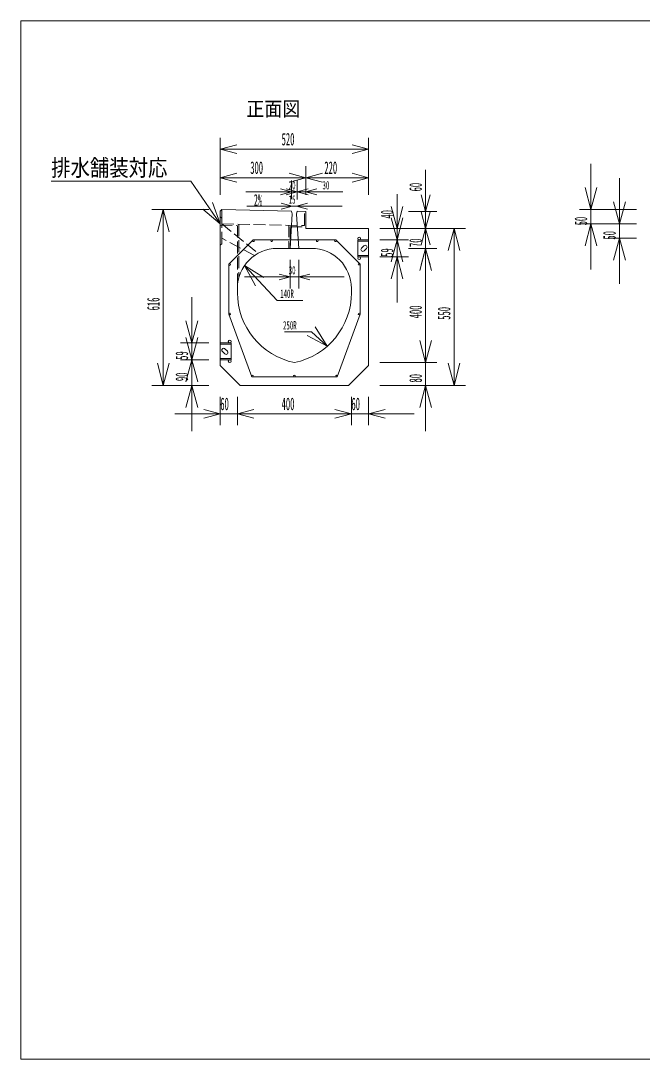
# Model space of a CAD drawing. Units: millimetres, scale not verified. Extents: x 274 to 5364, y 189 to 3829.
# Drawn here: x 274 to 2454, y 189 to 3829 of the extents above; entities that cross this region are included whole.
import ezdxf
from ezdxf.enums import TextEntityAlignment as Align

# ---------------------------------------------------------------- set-up
doc = ezdxf.new("R2010")
doc.units = ezdxf.units.MM
doc.header["$LTSCALE"] = 7
doc.linetypes.add('USER1', pattern=[8, 6, -2])
for name, color, linetype, lineweight in [('1', 7, 'Continuous', 18), ('17', 7, 'Continuous', 18), ('18', 7, 'Continuous', 18)]:
    doc.layers.add(name, color=color, linetype=linetype, lineweight=lineweight)
doc.styles.add('ＭＳ ゴシック', font='')
doc.styles.get('ＭＳ ゴシック').set_extended_font_data('MS Gothic')

msp = doc.modelspace()

# ---------------------------------------------------------------- linework, layer by layer
at = {"layer": '1'}
for p, q in [((273.5, 3829), (273.5, 189)), ((5363.5, 3829), (273.5, 3829)), ((973.5, 3419), (973.5, 3219)), ((973.5, 3379), (1031.456, 3394.529)), ((1493.5, 3379), (1435.544, 3394.529)), ((1493.5, 3419), (1493.5, 3219)), ((1493.5, 3379), (973.5, 3379)), ((973.5, 3379), (1031.456, 3363.471)), ((1493.5, 3379), (1435.544, 3363.471)), ((973.5, 3319), (973.5, 3219)), ((1273.5, 3319), (1273.5, 3219)), ((1273.5, 3319), (1273.5, 3219)), ((1493.5, 3319), (1493.5, 3219)), ((2273.5, 3327), (2273.5, 2957)), ((973.5, 3279), (1031.456, 3294.529)), ((1273.5, 3279), (973.5, 3279)), ((973.5, 3279), (1031.456, 3263.471)), ((1273.5, 3279), (1215.544, 3294.529)), ((1273.5, 3279), (1215.544, 3263.471)), ((1273.5, 3279), (1331.456, 3294.529)), ((1493.5, 3279), (1273.5, 3279)), ((1273.5, 3279), (1331.456, 3263.471)), ((1493.5, 3279), (1435.544, 3294.529)), ((1493.5, 3279), (1435.544, 3263.471)), ((1693.5, 2941), (1693.5, 3306)), ((2373.5, 3277), (2373.5, 2907)), ((869.957, 3267), (380.038, 3267)), ((973.5, 3117), (869.957, 3267)), ((1223.5, 3269), (1223.5, 3204)), ((1243.5, 3269), (1243.5, 3219)), ((1243.5, 3269), (1243.5, 3202.8)), ((1273.5, 3269), (1273.5, 3219)), ((1693.5, 2871), (1693.5, 3261)), ((2273.5, 3167), (2252.794, 3244.274)), ((2273.5, 3167), (2294.206, 3244.274)), ((1063.5, 3229), (1403.5, 3229)), ((1083.5, 3229), (1382.066, 3229)), ((1223.5, 3229), (1184.863, 3239.353)), ((1223.5, 3229), (1184.863, 3218.647)), ((1243.5, 3229), (1204.863, 3239.353)), ((1243.5, 3229), (1204.863, 3218.647)), ((1243.5, 3229), (1282.137, 3239.353)), ((1243.5, 3229), (1282.137, 3218.647)), ((1273.5, 3229), (1312.137, 3239.353)), ((1273.5, 3229), (1312.137, 3218.647)), ((1593.5, 3221), (1593.5, 2842)), ((1593.5, 3210.712), (1593.5, 2901)), ((1693.5, 3161), (1677.971, 3218.956)), ((1693.5, 3161), (1709.029, 3218.956)), ((733.5, 3167), (933.5, 3167)), ((773.5, 3167), (752.794, 3089.726)), ((773.5, 2551), (773.5, 3167)), ((773.5, 3167), (794.206, 3089.726)), ((973.5, 3117), (912.562, 3168.832)), ((973.5, 3117), (946.642, 3192.357)), ((978.499, 3166.9), (973.5, 3162)), ((1223.5, 3162), (978.499, 3166.9)), ((1066, 3179), (1401, 3179)), ((1226, 3179), (1187.363, 3189.353)), ((1226, 3179), (1187.363, 3168.647)), ((1241, 3179), (1279.637, 3189.353)), ((1241, 3179), (1279.637, 3168.647)), ((1593.5, 3101), (1572.794, 3178.274)), ((1593.5, 3101), (1614.206, 3178.274)), ((2233.5, 3167), (2433.5, 3167)), ((2373.5, 3117), (2352.794, 3194.274)), ((2373.5, 3117), (2394.206, 3194.274)), ((973.5, 2621), (973.5, 3162)), ((973.5, 2621), (973.5, 3162)), ((1218.5, 3031), (1226, 3151.948)), ((1226, 3151.948), (1223.5, 3162)), ((1242.558, 3161.619), (1241, 3151.648)), ((1241, 3151.648), (1248.5, 3031)), ((1273.5, 3161), (1243.5, 3161.6)), ((1273.5, 3101), (1273.5, 3161)), ((1593.5, 3061), (1572.794, 3138.274)), ((1593.5, 3061), (1614.206, 3138.274)), ((1733.5, 3161), (1633.5, 3161)), ((1693.5, 3101), (1677.971, 3158.956)), ((1693.5, 3101), (1709.029, 3158.956)), ((1493.5, 3101), (1273.5, 3101)), ((1493.5, 3101), (1493.5, 2621)), ((1633.5, 3101), (1533.5, 3101)), ((1833.5, 3101), (1533.5, 3101)), ((1733.5, 3101), (1633.5, 3101)), ((1733.5, 3101), (1633.5, 3101)), ((1693.5, 3101), (1677.971, 3043.044)), ((1693.5, 3101), (1709.029, 3043.044)), ((1793.5, 3101), (1772.794, 3023.726)), ((1793.5, 2551), (1793.5, 3101)), ((1793.5, 3101), (1814.206, 3023.726)), ((2233.5, 3117), (2433.5, 3117)), ((2273.5, 3117), (2252.794, 3039.726)), ((2273.5, 3117), (2294.206, 3039.726)), ((2333.5, 3117), (2433.5, 3117)), ((1493.5, 3061), (1455.5, 3061)), ((1493.5, 3061), (1455.5, 3061)), ((1455.5, 3061), (1455.5, 3002)), ((1633.5, 3061), (1533.5, 3061)), ((1633.5, 3061), (1533.5, 3061)), ((1593.5, 3061), (1572.794, 2983.726)), ((1593.5, 3061), (1614.206, 2983.726)), ((2333.5, 3067), (2433.5, 3067)), ((2373.5, 3067), (2352.794, 2989.726)), ((2373.5, 3067), (2394.206, 2989.726)), ((1293.5, 3031), (1173.5, 3031)), ((1477.146, 3040.339), (1468.661, 3031.854)), ((1468.661, 3022.661), (1468.661, 3022.661)), ((1477.854, 3022.661), (1486.339, 3031.146)), ((1486.339, 3040.339), (1486.339, 3040.339)), ((1733.5, 3031), (1633.5, 3031)), ((1733.5, 3031), (1633.5, 3031)), ((1693.5, 3031), (1672.794, 2953.726)), ((1693.5, 3031), (1677.971, 2973.044)), ((1693.5, 3031), (1709.029, 2973.044)), ((1693.5, 3031), (1693.5, 2631)), ((1693.5, 3031), (1714.206, 2953.726)), ((1218.5, 2891), (1218.5, 2991)), ((1248.5, 2891), (1248.5, 2991)), ((1455.5, 3002), (1493.5, 3002)), ((1633.5, 3002), (1533.5, 3002)), ((1593.5, 3002), (1572.794, 2924.726)), ((1593.5, 3002), (1614.206, 2924.726)), ((1058.373, 2970.66), (1173.5, 2849)), ((1058.373, 2970.66), (1126.525, 2928.764)), ((1058.373, 2970.66), (1096.447, 2900.301)), ((1408.5, 2931), (1058.5, 2931)), ((1218.5, 2931), (1179.863, 2941.353)), ((1218.5, 2931), (1179.863, 2920.647)), ((1248.5, 2931), (1287.137, 2941.353)), ((1248.5, 2931), (1287.137, 2920.647)), ((1033.5, 2891), (1033.5, 2881)), ((1033.5, 2875.949), (1033.5, 2881)), ((1433.5, 2881), (1433.5, 2891)), ((1433.5, 2875.949), (1433.5, 2881)), ((873.5, 2481), (873.5, 2860)), ((1173.5, 2849), (1263.5, 2849)), ((873.5, 2700), (852.794, 2777.274)), ((873.5, 2391), (873.5, 2801)), ((873.5, 2700), (894.206, 2777.274)), ((1693.5, 2791), (1693.5, 2391)), ((1293.5, 2739), (1198.5, 2739)), ((1348.618, 2688.236), (1293.5, 2739)), ((1348.618, 2688.236), (1305.805, 2755.816)), ((833.5, 2700), (933.5, 2700)), ((873.5, 2641), (852.794, 2718.274)), ((873.5, 2641), (894.206, 2718.274)), ((973.5, 2700), (1011.5, 2700)), ((1011.5, 2700), (1011.5, 2641)), ((1348.618, 2688.236), (1277.751, 2725.356)), ((1693.5, 2631), (1672.794, 2708.274)), ((1693.5, 2631), (1672.794, 2708.274)), ((1693.5, 2631), (1714.206, 2708.274)), ((1693.5, 2631), (1714.206, 2708.274)), ((980.661, 2679.339), (980.661, 2679.339)), ((989.146, 2661.661), (980.661, 2670.146)), ((989.854, 2679.339), (998.339, 2670.854)), ((773.5, 2551), (752.794, 2628.274)), ((773.5, 2551), (794.206, 2628.274)), ((833.5, 2641), (933.5, 2641)), ((833.5, 2641), (933.5, 2641)), ((873.5, 2641), (852.794, 2563.726)), ((873.5, 2641), (894.206, 2563.726)), ((1011.5, 2641), (973.5, 2641)), ((973.5, 2631), (973.5, 2621)), ((973.5, 2621), (1043.5, 2551)), ((1423.5, 2551), (1493.5, 2621)), ((1733.5, 2631), (1533.5, 2631)), ((1733.5, 2631), (1633.5, 2631)), ((1793.5, 2551), (1772.794, 2628.274)), ((1793.5, 2551), (1814.206, 2628.274)), ((733.5, 2551), (933.5, 2551)), ((833.5, 2551), (933.5, 2551)), ((873.5, 2551), (852.794, 2473.726)), ((873.5, 2551), (894.206, 2473.726)), ((1043.5, 2551), (1423.5, 2551)), ((1733.5, 2551), (1533.5, 2551)), ((1833.5, 2551), (1533.5, 2551)), ((1693.5, 2551), (1672.794, 2473.726)), ((1693.5, 2551), (1714.206, 2473.726)), ((973.5, 2411), (973.5, 2511)), ((973.5, 2411), (973.5, 2511)), ((1033.5, 2411), (1033.5, 2511)), ((1033.5, 2411), (1033.5, 2511)), ((1033.5, 2411), (1033.5, 2511)), ((1033.5, 2411), (1033.5, 2511)), ((1433.5, 2411), (1433.5, 2511)), ((1433.5, 2411), (1433.5, 2511)), ((1433.5, 2411), (1433.5, 2511)), ((1433.5, 2411), (1433.5, 2511)), ((1493.5, 2411), (1493.5, 2511)), ((1493.5, 2411), (1493.5, 2511)), ((1193.5, 2451), (813.5, 2451)), ((1193.5, 2451), (813.5, 2451)), ((973.5, 2451), (915.544, 2466.529)), ((973.5, 2451), (915.544, 2466.529)), ((973.5, 2451), (915.544, 2435.471)), ((973.5, 2451), (915.544, 2435.471)), ((1033.5, 2451), (1091.456, 2466.529)), ((1033.5, 2451), (1091.456, 2466.529)), ((1033.5, 2451), (1091.456, 2466.529)), ((1033.5, 2451), (1091.456, 2466.529)), ((1433.5, 2451), (1033.5, 2451)), ((1033.5, 2451), (1091.456, 2435.471)), ((1033.5, 2451), (1091.456, 2435.471)), ((1433.5, 2451), (1033.5, 2451)), ((1033.5, 2451), (1091.456, 2435.471)), ((1033.5, 2451), (1091.456, 2435.471)), ((1653.5, 2451), (1273.5, 2451)), ((1653.5, 2451), (1273.5, 2451)), ((1433.5, 2451), (1375.544, 2466.529)), ((1433.5, 2451), (1375.544, 2466.529)), ((1433.5, 2451), (1375.544, 2466.529)), ((1433.5, 2451), (1375.544, 2466.529)), ((1433.5, 2451), (1375.544, 2435.471)), ((1433.5, 2451), (1375.544, 2435.471)), ((1433.5, 2451), (1375.544, 2435.471)), ((1433.5, 2451), (1375.544, 2435.471)), ((1493.5, 2451), (1551.456, 2466.529)), ((1493.5, 2451), (1551.456, 2466.529)), ((1493.5, 2451), (1551.456, 2435.471)), ((1493.5, 2451), (1551.456, 2435.471)), ((273.5, 189), (5363.5, 189))]:
    msp.add_line(p, q, dxfattribs=at)
at = {"layer": '1', "linetype": 'USER1'}
for p, q in [((978.5, 3166.9), (978.5, 3116.89)), ((973.5, 3142), (978.5, 3137)), ((978.5, 3047), (978.5, 3137)), ((1268.5, 3111.09), (1268.5, 3161.1)), ((973.5, 3111.989), (1033.5, 3110.789)), ((978.5, 3117), (1106.547, 3013.953)), ((978.5, 3116.89), (1268.5, 3111.09)), ((1033.5, 3110.789), (1033.5, 2894.28)), ((1038.5, 3115.69), (1038.5, 2928.081)), ((1213.5, 3112.19), (1213.5, 3031)), ((1218.5, 3107.089), (1273.5, 3105.989)), ((1218.5, 3107.089), (1218.5, 3031)), ((1093.438, 3005.848), (978.5, 3067)), ((973.5, 3042), (978.5, 3047)), ((1493.5, 3056.5), (1455.5, 3056.5)), ((1493.5, 3006.5), (1455.5, 3006.5)), ((973.5, 2695.5), (1011.5, 2695.5)), ((973.5, 2645.5), (1011.5, 2645.5))]:
    msp.add_line(p, q, dxfattribs=at)
at = {"layer": '1'}
for centre in [(1460.5, 3066), (1460.5, 2997), (1006.5, 2705), (1006.5, 2636)]:
    msp.add_circle(centre, 5, dxfattribs=at)
for centre, radius, start, end in [((1173.5, 2891), 140, 90, 180), ((1293.5, 2891), 140, 0, 90), ((1473.257, 3027.257), 6.5, 135, 225), ((1473.257, 3027.257), 6.5, 225, 315), ((1481.743, 3035.743), 6.5, 45, 135), ((1481.743, 3035.743), 6.5, 315, 45), ((1283.5, 2875.949), 250, 180, 258.46304), ((1183.5, 2875.949), 250, 281.53696, 0), ((985.257, 2674.743), 6.5, 135, 225), ((985.257, 2674.743), 6.5, 45, 135), ((993.743, 2666.257), 6.5, 225, 315), ((993.743, 2666.257), 6.5, 315, 45)]:
    msp.add_arc(centre, radius, start, end, dxfattribs=at)
at = {"layer": '17'}
for centre in [(1089.671, 3058), (1153.5, 3058), (1313.5, 3058), (1377.379, 3058), (1005.974, 2974.303), (1460.5, 2976), (1006.5, 2801), (1460.5, 2801), (1085.473, 2584), (1233.5, 2584), (1381.551, 2584)]:
    msp.add_circle(centre, 3, dxfattribs=at)
at = {"layer": '18'}
for p, q in [((1088.5, 3061), (1003.5, 2976)), ((1088.5, 3061), (1378.5, 3061)), ((1378.5, 3061), (1463.5, 2976)), ((1003.5, 2801), (1003.5, 2976)), ((1463.5, 2801), (1463.5, 2976)), ((1003.5, 2801), (1083.5, 2581)), ((1463.5, 2801), (1383.5, 2581)), ((1083.5, 2581), (1383.5, 2581))]:
    msp.add_line(p, q, dxfattribs=at)

# ---------------------------------------------------------------- texts
at = {"layer": '1', "style": 'ＭＳ ゴシック'}
for s, height, width, p in [(' 正面図', 51.32, 0.9, (1033.5, 3479)), ('520', 43.99, 0.5, (1188.5, 3379)), ('排水舗装対応', 58.65, 0.85, (380.038, 3267)), ('300', 43.99, 0.5, (1078.5, 3279)), ('220', 43.99, 0.5, (1338.5, 3279)), ('20', 29.33, 0.5, (1213.5, 3229)), ('30', 29.33, 0.5, (1332.066, 3229)), ('2%', 41.79, 0.5, (1091.101, 3167)), ('15', 29.33, 0.5, (1213.5, 3179)), ('30', 29.33, 0.5, (1213.5, 2931)), ('140R', 29.33, 0.5, (1183.5, 2849)), ('250R', 29.33, 0.5, (1193.5, 2738.047)), ('60', 43.99, 0.5, (973.5, 2451)), ('60', 43.99, 0.5, (973.5, 2451)), ('400', 43.99, 0.5, (1188.5, 2451)), ('400', 43.99, 0.5, (1188.5, 2451)), ('60', 43.99, 0.5, (1433.5, 2451)), ('60', 43.99, 0.5, (1433.5, 2451))]:
    msp.add_text(s, height=height, dxfattribs=dict(at, width=width)).set_placement(p, align=Align.BOTTOM_LEFT)
at = {"layer": '1', "style": 'ＭＳ ゴシック', "width": 0.5}
for s, p in [('60', (1693.5, 3231)), ('40', (1593.5, 3135.712)), ('50', (2273.5, 3112)), ('70', (1693.5, 3036)), ('50', (2373.5, 3062)), ('59', (1593.5, 3001.5)), ('616', (773.5, 2814)), ('400', (1693.5, 2786)), ('550', (1793.5, 2781)), ('59', (873.5, 2640.5)), ('90', (873.5, 2566)), ('80', (1693.5, 2561))]:
    msp.add_text(s, height=43.99, rotation=90, dxfattribs=at).set_placement(p, align=Align.BOTTOM_LEFT)

doc.saveas('drawing.dxf')
